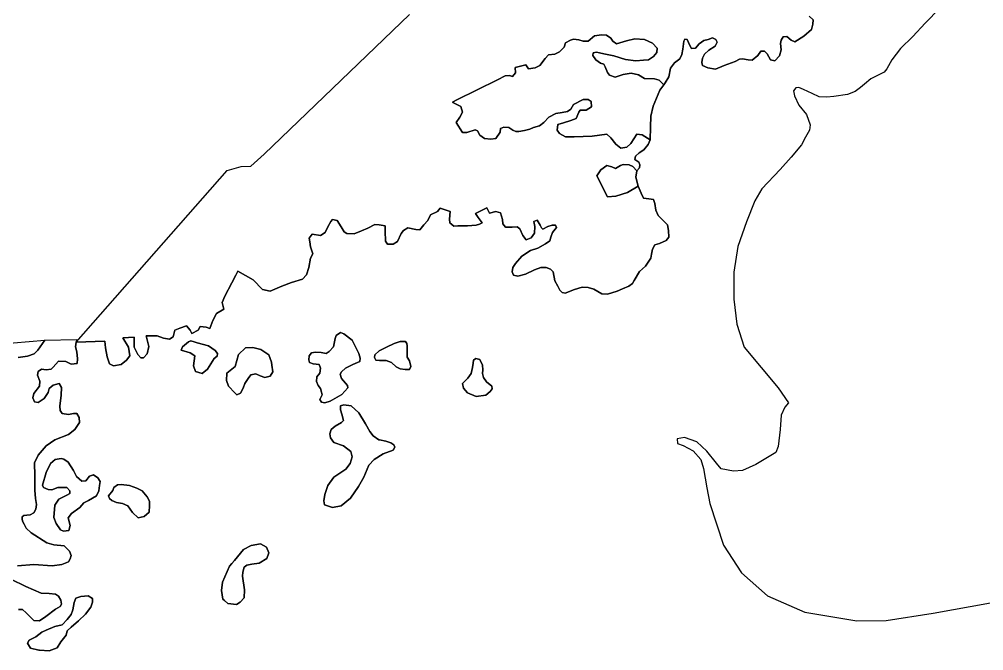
# Model space of a CAD drawing. Header units: inches. Extents: x 288635 to 1232953, y 676945 to 1655780.
# Drawn here: x 500102 to 526900, y 802499 to 820045 of the extents above; entities that cross this region are included whole.
import ezdxf

# ---------------------------------------------------------------- set-up
doc = ezdxf.new("R2010")
doc.units = ezdxf.units.IN
doc.header["$MEASUREMENT"] = 0

msp = doc.modelspace()

# ---------------------------------------------------------------- linework, layer by layer
at = {"color": 1}
for points in [[(526098.2315, 820788.9272), (525270.1899, 819940.5655), (524934.9092, 819569.7247), (524589.4685, 819234.444), (524350.708, 818919.4834), (524203.3877, 818670.5629), (524132.2676, 818574.0427), (523969.7073, 818492.7626), (523761.4268, 818386.0823), (523583.6265, 818243.8421), (523471.8663, 818147.3219), (523329.626, 818040.6417), (523111.1855, 817954.2815), (522735.2648, 817903.4814), (522542.2244, 817878.0813), (522323.784, 817893.3214), (522135.8236, 817984.7615), (521891.9831, 818096.5218), (521759.9028, 818152.4019), (521678.6227, 818142.2419), (521617.6625, 818055.8817), (521637.9826, 817913.6414), (521766.1215, 817653.5386), (521972.4969, 817399.5381), (522078.3305, 817108.4958), (522062.4555, 816960.3288), (521951.3302, 816764.5368), (521834.9133, 816552.8697), (521549.1628, 816214.2024), (521242.2455, 815870.2433), (520734.2445, 815330.4922), (520543.7441, 815002.4083), (520309.852, 814412.9154), (520068.5515, 813727.114), (519954.2512, 813015.9126), (519954.2512, 812266.6111), (520043.1514, 811568.1097), (520246.3518, 810933.1085), (521191.2337, 809804.7112), (521479.101, 809389.8437), (521377.5008, 809262.8434), (521275.9006, 809042.7097), (521242.0338, 808644.7755), (521191.2337, 808170.6413), (521123.5002, 808009.7743), (520564.6991, 807671.1069), (520200.6317, 807510.2399), (519946.6312, 807484.8399), (519607.9639, 807552.5734), (519472.4969, 807713.4403), (519210.0298, 808043.641), (518930.6292, 808306.1082), (518583.4952, 808424.6418), (518380.2948, 808390.775), (518388.7614, 808255.3081), (518549.6284, 808204.508), (518829.029, 808052.1077), (519040.6961, 807815.0406), (519116.8962, 807561.04), (519210.0298, 807027.639), (519286.2299, 806587.3714), (519667.2307, 805427.4358), (520166.765, 804665.4343), (520894.8998, 804021.9663), (521927.8352, 803573.2321), (523375.6381, 803327.6982), (524188.4397, 803336.1649), (525492.309, 803539.3653), (527092.5122, 803827.2326)], [(500048.1552, 804858.6605), (500505.3561, 804894.2205), (501013.3571, 804858.6605), (501287.6777, 804894.2205), (501465.478, 804965.3407), (501516.2781, 805051.7009), (501541.6782, 805143.141), (501501.0381, 805265.0613), (501348.6378, 805412.3816), (501064.1572, 805442.8616), (500866.0368, 805493.6617), (500434.236, 805773.0623), (500297.0757, 805905.1426), (500236.1156, 806011.8228), (500190.9247, 806102.5221), (500182.9871, 806163.3764), (500182.9871, 806221.5849), (500230.6122, 806253.3349), (500309.9874, 806266.5641), (500405.8726, 806277.0416), (500502.3928, 806327.8417), (500558.2729, 806429.4419), (500583.673, 806561.5222), (500553.1929, 806724.0825), (500532.8728, 806957.763), (500532.8728, 807359.0838), (500527.7928, 807714.6845), (500629.393, 807933.1249), (500852.9135, 808192.2055), (501086.594, 808359.8458), (501472.6747, 808507.1661), (501645.3951, 808644.3264), (501777.4753, 808837.3668), (501762.2353, 808974.527), (501696.1952, 809086.2873), (501604.755, 809086.2873), (501467.5947, 809060.8872), (501289.7944, 809086.2873), (501238.9943, 809172.6474), (501223.7542, 809294.5677), (501264.3943, 809599.3683), (501274.5543, 809812.7287), (501208.5142, 809919.4089), (501045.9539, 809878.7688), (500934.1937, 809782.2486), (500903.7136, 809675.5684), (500797.0334, 809507.9281), (500629.393, 809396.1679), (500522.7128, 809411.4079), (500482.0727, 809528.2481), (500507.4728, 809650.1684), (500659.8731, 809853.3688), (500670.0331, 809990.5291), (500609.073, 810158.1694), (500624.313, 810254.6896), (500715.7532, 810325.8097), (500847.8335, 810305.4897), (500984.9938, 810320.7297), (501040.8739, 810381.6898), (501193.2742, 810544.2502), (501396.4746, 810539.1702), (501543.7949, 810462.97), (501711.4352, 810483.29), (501716.5152, 810605.2103), (501696.1952, 810808.4107), (501660.6351, 810940.491), (501680.4049, 811072.2892), (502477.847, 811104.2795), (502496.8971, 810913.7791), (502544.5222, 810669.3036), (502608.0223, 810469.2782), (502722.3225, 810412.1281), (502931.8729, 810453.4032), (503077.9232, 810574.0534), (503173.1734, 810691.5286), (503131.8983, 810929.6541), (502976.323, 811193.1796), (503296.9987, 811212.2297), (503296.9987, 810932.8291), (503398.5989, 810729.6287), (503474.799, 810634.3785), (503557.3492, 810634.3785), (503652.5994, 810745.5037), (503700.2245, 810951.8792), (503630.3743, 811250.3298), (503935.0525, 811244.4022), (504107.0145, 811185.1001), (504274.6548, 811154.62), (504381.335, 811220.6601), (504421.9751, 811408.6205), (504559.1354, 811464.5006), (504752.1757, 811530.5407), (504848.6959, 811403.5405), (504899.496, 811312.1003), (505072.2164, 811408.6205), (505128.0965, 811505.1407), (505290.6568, 811484.8206), (505397.337, 811449.2606), (505478.6172, 811677.861), (505585.2974, 811865.8214), (505783.4178, 811987.7417), (505742.7777, 812175.702), (505813.8979, 812348.4224), (506006.9383, 812719.2631), (506118.6985, 812932.6235), (506174.5786, 813044.3838), (506601.2994, 812800.5433), (506855.3, 812531.3027), (507068.6604, 812485.5827), (507398.861, 812627.8229), (507663.0216, 812729.4231), (507972.9022, 812820.8633), (508084.6624, 812947.8636), (508145.6225, 813151.064), (508191.3426, 813410.1445), (508262.4628, 813526.9847), (508191.3426, 813720.0251), (508171.0226, 813857.1854), (508160.8626, 813963.8656), (508242.1427, 814070.5458), (508470.7432, 814034.9857), (508597.7434, 814121.3459), (508679.0236, 814273.7462), (508760.3038, 814421.0665), (508800.9438, 814476.9466), (508938.1041, 814456.6266), (509049.8643, 814273.7462), (509126.0645, 814141.666), (509202.2646, 814095.9459), (509405.4651, 814080.7058), (509608.6655, 814161.986), (509786.4658, 814243.2662), (509984.5862, 814339.7864), (510101.4264, 814329.6263), (510269.0668, 814309.3063), (510263.9868, 814156.906), (510279.2268, 813877.5054), (510335.1069, 813791.1453), (510492.5872, 813791.1453), (510614.5075, 813872.4254), (510711.0277, 814095.9459), (510782.1478, 814172.146), (510893.908, 814253.4262), (511122.5085, 814202.6261), (511229.1887, 814197.5461), (511346.0289, 814329.6263), (511457.7892, 814451.5466), (511528.9093, 814609.0269), (511721.9497, 814705.5471), (511798.1498, 814791.9073), (512077.5504, 814705.5471), (512057.2304, 814492.1867), (512067.3904, 814390.5865), (512179.1506, 814299.1463), (512285.8308, 814309.3063), (512555.0714, 814304.2263), (512793.8318, 814319.4663), (512890.352, 814355.0264), (512966.5522, 814385.5065), (512854.792, 814537.9068), (512778.5918, 814644.587), (513093.5524, 814802.0673), (513169.7526, 814654.747), (513347.5529, 814700.4671), (513469.4732, 814664.907), (513530.4333, 814482.0266), (513540.5933, 814360.1064), (513611.7135, 814268.6662), (513794.5938, 814268.6662), (513931.7541, 814273.7462), (514013.0343, 814217.8661), (514089.2344, 814034.9857), (514185.7546, 813918.1455), (514322.9149, 813974.0256), (514419.4351, 814101.0259), (514429.5951, 814288.9863), (514399.115, 814426.1465), (514495.6352, 814466.7866), (514571.8354, 814324.5463), (514612.4755, 814253.4262), (514653.1156, 814212.7861), (514790.2758, 814288.9863), (514912.1961, 814324.5463), (514998.5562, 814324.5463), (515029.0363, 814258.5062), (514917.2761, 814116.2659), (514871.556, 813994.3457), (514846.1559, 813892.7455), (514724.2357, 813806.3853), (514505.7953, 813684.465), (514307.6749, 813618.4249), (514063.8344, 813466.0246), (513886.034, 813262.8242), (513819.9939, 813151.064), (513799.6738, 813024.0637), (513830.1539, 812937.7036), (513952.0741, 812902.1435), (514165.4346, 812963.1036), (514419.4351, 813085.0238), (514592.1554, 813145.984), (514739.4757, 813145.984), (514866.476, 813105.3439), (514932.5161, 813024.0637), (514983.3162, 812780.2232), (515064.5964, 812627.8229), (515120.4765, 812516.0627), (515186.5166, 812455.1026), (515267.7968, 812434.7825), (515531.9573, 812536.3828), (515745.3177, 812602.4229), (515907.8781, 812592.2629), (516070.4384, 812546.5428), (516288.8788, 812419.5425), (516443.3188, 812403.9048), (516717.8614, 812488.8616), (516866.0284, 812552.3617), (517035.3621, 812626.4452), (517141.1956, 812700.5287), (517183.529, 812790.4872), (517336.9877, 813039.196), (517506.3213, 813182.0713), (517654.4883, 813404.3217), (517670.3633, 813515.447), (517696.8217, 813653.0306), (517765.6135, 813780.0308), (517892.6138, 813817.0726), (518077.8225, 813896.4477), (518146.6143, 813991.6979), (518141.3226, 814171.6149), (518114.8642, 814330.3652), (517982.5723, 814462.6572), (517850.2804, 814594.9491), (517786.7802, 814743.1161), (517765.6135, 814928.3248), (517728.5718, 815034.1583), (517596.2799, 815055.325), (517448.1129, 815076.4917), (517379.3211, 815208.7837), (517294.6543, 815409.8674), (517236.4458, 815658.5762), (517262.9042, 815833.2016), (517331.696, 815917.8684), (517342.2794, 815997.2436), (517315.821, 816071.3271), (517209.9874, 816145.4105), (517220.5708, 816240.6607), (517326.4043, 816335.9109), (517458.6963, 816420.5778), (517580.4048, 816568.7447), (517633.3216, 816690.4533), (517638.6133, 817044.9957), (517654.4883, 817351.913), (517711.1347, 817629.1608), (517904.1751, 818076.2017), (518010.9874, 818223.5291), (518051.4954, 818279.4021), (518153.0956, 818441.9625), (518198.8157, 818690.883), (518310.5759, 818838.2032), (518452.8162, 818949.9635), (518508.6963, 819061.7237), (518539.1764, 819214.124), (518569.6565, 819437.6444), (518595.0565, 819493.5246), (518661.0966, 819483.3645), (518737.2968, 819320.8042), (518783.0169, 819234.444), (518889.6971, 819239.5241), (518996.3773, 819361.4443), (519123.3776, 819452.8845), (519240.2178, 819483.3645), (519362.138, 819529.0846), (519453.5782, 819478.2845), (519489.1383, 819407.1644), (519433.2582, 819295.4042), (519265.6178, 819183.6439), (519138.6176, 819076.9637), (519087.8175, 818965.2035), (519067.4974, 818848.3633), (519087.8175, 818756.9231), (519230.0578, 818695.963), (519443.4182, 818655.3229), (519687.2587, 818756.9231), (519997.1393, 818873.7633), (520113.9795, 818939.8035), (520195.2597, 818944.8835), (520357.82, 818919.4834), (520469.5803, 818904.2434), (520621.9806, 819036.3236), (520703.2607, 819158.2439), (520804.8609, 819158.2439), (520881.0611, 819087.1237), (520977.5813, 818919.4834), (521099.5015, 818889.0034), (521226.5018, 819031.2436), (521272.2219, 819193.804), (521251.9018, 819371.6043), (521272.2219, 819468.1245), (521323.022, 819559.5647), (521429.7022, 819564.6447), (521546.5424, 819468.1245), (521653.2226, 819417.3244), (521902.1431, 819574.8047), (522110.4235, 819762.7651), (522156.1436, 819905.0054), (522161.2236, 820032.0056), (522049.4634, 820133.6058)], [(522049.4634, 820133.6058), (522161.2236, 820032.0056), (522156.1436, 819905.0054), (522110.4235, 819762.7651), (521902.1431, 819574.8047), (521653.2226, 819417.3244), (521546.5424, 819468.1245), (521429.7022, 819564.6447), (521323.022, 819559.5647), (521272.2219, 819468.1245), (521251.9018, 819371.6043), (521272.2219, 819193.804), (521226.5018, 819031.2436), (521099.5015, 818889.0034), (520977.5813, 818919.4834), (520881.0611, 819087.1237), (520804.8609, 819158.2439), (520703.2607, 819158.2439), (520621.9806, 819036.3236), (520469.5803, 818904.2434), (520357.82, 818919.4834), (520195.2597, 818944.8835), (520113.9795, 818939.8035), (519997.1393, 818873.7633), (519687.2587, 818756.9231), (519443.4182, 818655.3229), (519230.0578, 818695.963), (519087.8175, 818756.9231), (519067.4974, 818848.3633), (519087.8175, 818965.2035), (519138.6176, 819076.9637), (519265.6178, 819183.6439), (519433.2582, 819295.4042), (519489.1383, 819407.1644), (519453.5782, 819478.2845), (519362.138, 819529.0846), (519240.2178, 819483.3645), (519123.3776, 819452.8845), (518996.3773, 819361.4443), (518889.6971, 819239.5241), (518783.0169, 819234.444), (518737.2968, 819320.8042), (518661.0966, 819483.3645), (518595.0565, 819493.5246), (518569.6565, 819437.6444), (518539.1764, 819214.124), (518508.6963, 819061.7237), (518452.8162, 818949.9635), (518310.5759, 818838.2032), (518198.8157, 818690.883), (518153.0956, 818441.9625), (518051.4954, 818279.4021), (518010.9874, 818223.5291), (517878.9819, 818356.9521), (517751.9817, 818387.4322), (517472.5811, 818402.6722), (517304.9408, 818504.2724), (517101.7404, 818544.9125), (516883.3, 818509.3524), (516654.6995, 818438.2323), (516497.2192, 818494.1124), (516446.4191, 818570.3126), (516385.459, 818727.7929), (516339.7389, 818793.833), (516248.2987, 818829.3931), (516121.2984, 818915.7532), (516040.0183, 819042.7535), (516050.1783, 819113.8736), (516141.6185, 819134.1937), (516222.8986, 819113.8736), (516339.7389, 819088.4736), (516619.1394, 819032.5935), (516949.3401, 818930.9933), (517233.8207, 818890.3532), (517447.1811, 818905.5932), (517584.3414, 818920.8333), (517726.5816, 819007.1934), (517818.0218, 819124.0337), (517823.1018, 819240.8739), (517696.1016, 819378.0342), (517472.5811, 819479.6344), (517203.3406, 819505.0344), (516969.6601, 819444.0743), (516700.4196, 819362.7941), (516593.7394, 819433.9143), (516537.8593, 819520.2745), (516415.939, 819606.6346), (516283.8588, 819616.7946), (516080.6584, 819581.2346), (515907.938, 819438.9943), (515770.7777, 819433.9143), (515653.9375, 819474.5544), (515501.5372, 819494.8744), (515415.177, 819464.3943), (515278.0167, 819388.1942), (515242.4567, 819271.354), (515115.4564, 819144.3537), (514978.2961, 819078.3136), (514810.6558, 819057.9935), (514714.1356, 818951.3133), (514566.8153, 818763.3529), (514439.8151, 818697.3128), (514246.7747, 818671.9128), (514175.6545, 818778.593), (513881.014, 818707.4728), (513891.174, 818555.0725), (513809.8938, 818458.5523), (513718.4536, 818483.9524), (513601.6134, 818473.7924), (513388.253, 818362.0321), (512262.9849, 817803.9723), (512138.5705, 817742.2709), (512149.1147, 817736.8817), (512367.1709, 817625.4307), (512412.891, 817462.8703), (512346.8509, 817320.6301), (512245.2507, 817178.3898), (512417.971, 816898.9892), (512534.8113, 816898.9892), (512773.5717, 816970.1094), (512829.4518, 816944.7093), (512900.572, 816822.7891), (513027.5722, 816731.3489), (513205.3726, 816711.0288), (513342.5329, 816736.4289), (513459.3731, 816904.0692), (513469.5331, 817010.7494), (513560.9733, 817046.3095), (513708.2936, 817036.1495), (513820.0538, 816965.0293), (513896.254, 816924.3893), (513982.6142, 816924.3893), (514140.0945, 816949.7893), (514292.4948, 816995.5094), (514394.095, 817041.2295), (514556.6553, 817086.9496), (514678.5755, 817173.3098), (514815.7358, 817320.6301), (515008.7762, 817422.2303), (515186.5766, 817452.7103), (515338.9769, 817483.1904), (515430.417, 817544.1505), (515501.5372, 817681.3108), (515765.6977, 817818.4711), (515913.018, 817818.4711), (515994.2982, 817762.5909), (515999.3782, 817610.1906), (515857.1379, 817518.7505), (515689.4976, 817523.8305), (515653.9375, 817462.8703), (515577.7373, 817285.07), (515430.417, 817234.2699), (515222.1366, 817168.2298), (515064.6563, 817117.4297), (515049.4163, 816965.0293), (515110.3764, 816873.5892), (515278.0167, 816777.069), (515516.7772, 816777.069), (516019.6982, 816792.309), (516431.1791, 816853.2691), (516542.9393, 816751.6689), (516680.0995, 816578.9486), (516817.2598, 816462.1083), (516984.9002, 816492.5884), (517096.6604, 816589.1086), (517264.3007, 816848.1891), (517411.621, 816832.9491), (517633.3216, 816690.4533), (517580.4048, 816568.7447), (517458.6963, 816420.5778), (517326.4043, 816335.9109), (517220.5708, 816240.6607), (517209.9874, 816145.4105), (517315.821, 816071.3271), (517342.2794, 815997.2436), (517331.696, 815917.8684), (517262.9042, 815833.2016), (517153.8105, 815953.4723), (517047.1303, 815999.1924), (516879.4899, 816009.3524), (516803.2898, 815983.9524), (516671.2095, 815897.5922), (516569.6093, 815948.3923), (516427.369, 815978.8724), (516264.8087, 815862.0321), (516147.9685, 815694.3918), (516447.6891, 815115.2706), (516681.3696, 815130.5107), (517006.4902, 815227.0309), (517294.6543, 815409.8674), (517379.3211, 815208.7837), (517448.1129, 815076.4917), (517596.2799, 815055.325), (517728.5718, 815034.1583), (517765.6135, 814928.3248), (517786.7802, 814743.1161), (517850.2804, 814594.9491), (517982.5723, 814462.6572), (518114.8642, 814330.3652), (518141.3226, 814171.6149), (518146.6143, 813991.6979), (518077.8225, 813896.4477), (517892.6138, 813817.0726), (517765.6135, 813780.0308), (517696.8217, 813653.0306), (517670.3633, 813515.447), (517654.4883, 813404.3217), (517506.3213, 813182.0713), (517336.9877, 813039.196), (517183.529, 812790.4872), (517141.1956, 812700.5287), (517035.3621, 812626.4452), (516866.0284, 812552.3617), (516717.8614, 812488.8616), (516443.3188, 812403.9048), (516288.8788, 812419.5425), (516070.4384, 812546.5428), (515907.8781, 812592.2629), (515745.3177, 812602.4229), (515531.9573, 812536.3828), (515267.7968, 812434.7825), (515186.5166, 812455.1026), (515120.4765, 812516.0627), (515064.5964, 812627.8229), (514983.3162, 812780.2232), (514932.5161, 813024.0637), (514866.476, 813105.3439), (514739.4757, 813145.984), (514592.1554, 813145.984), (514419.4351, 813085.0238), (514165.4346, 812963.1036), (513952.0741, 812902.1435), (513830.1539, 812937.7036), (513799.6738, 813024.0637), (513819.9939, 813151.064), (513886.034, 813262.8242), (514063.8344, 813466.0246), (514307.6749, 813618.4249), (514505.7953, 813684.465), (514724.2357, 813806.3853), (514846.1559, 813892.7455), (514871.556, 813994.3457), (514917.2761, 814116.2659), (515029.0363, 814258.5062), (514998.5562, 814324.5463), (514912.1961, 814324.5463), (514790.2758, 814288.9863), (514653.1156, 814212.7861), (514612.4755, 814253.4262), (514571.8354, 814324.5463), (514495.6352, 814466.7866), (514399.115, 814426.1465), (514429.5951, 814288.9863), (514419.4351, 814101.0259), (514322.9149, 813974.0256), (514185.7546, 813918.1455), (514089.2344, 814034.9857), (514013.0343, 814217.8661), (513931.7541, 814273.7462), (513794.5938, 814268.6662), (513611.7135, 814268.6662), (513540.5933, 814360.1064), (513530.4333, 814482.0266), (513469.4732, 814664.907), (513347.5529, 814700.4671), (513169.7526, 814654.747), (513093.5524, 814802.0673), (512778.5918, 814644.587), (512854.792, 814537.9068), (512966.5522, 814385.5065), (512890.352, 814355.0264), (512793.8318, 814319.4663), (512555.0714, 814304.2263), (512285.8308, 814309.3063), (512179.1506, 814299.1463), (512067.3904, 814390.5865), (512057.2304, 814492.1867), (512077.5504, 814705.5471), (511798.1498, 814791.9073), (511721.9497, 814705.5471), (511528.9093, 814609.0269), (511457.7892, 814451.5466), (511346.0289, 814329.6263), (511229.1887, 814197.5461), (511122.5085, 814202.6261), (510893.908, 814253.4262), (510782.1478, 814172.146), (510711.0277, 814095.9459), (510614.5075, 813872.4254), (510492.5872, 813791.1453), (510335.1069, 813791.1453), (510279.2268, 813877.5054), (510263.9868, 814156.906), (510269.0668, 814309.3063), (510101.4264, 814329.6263), (509984.5862, 814339.7864), (509786.4658, 814243.2662), (509608.6655, 814161.986), (509405.4651, 814080.7058), (509202.2646, 814095.9459), (509126.0645, 814141.666), (509049.8643, 814273.7462), (508938.1041, 814456.6266), (508800.9438, 814476.9466), (508760.3038, 814421.0665), (508679.0236, 814273.7462), (508597.7434, 814121.3459), (508470.7432, 814034.9857), (508242.1427, 814070.5458), (508160.8626, 813963.8656), (508171.0226, 813857.1854), (508191.3426, 813720.0251), (508262.4628, 813526.9847), (508191.3426, 813410.1445), (508145.6225, 813151.064), (508084.6624, 812947.8636), (507972.9022, 812820.8633), (507663.0216, 812729.4231), (507398.861, 812627.8229), (507068.6604, 812485.5827), (506855.3, 812531.3027), (506601.2994, 812800.5433), (506174.5786, 813044.3838), (506118.6985, 812932.6235), (506006.9383, 812719.2631), (505813.8979, 812348.4224), (505742.7777, 812175.702), (505783.4178, 811987.7417), (505585.2974, 811865.8214), (505478.6172, 811677.861), (505397.337, 811449.2606), (505290.6568, 811484.8206), (505128.0965, 811505.1407), (505072.2164, 811408.6205), (504899.496, 811312.1003), (504848.6959, 811403.5405), (504752.1757, 811530.5407), (504559.1354, 811464.5006), (504421.9751, 811408.6205), (504381.335, 811220.6601), (504274.6548, 811154.62), (504107.0145, 811185.1001), (503935.0525, 811244.4022), (503630.3743, 811250.3298), (503700.2245, 810951.8792), (503652.5994, 810745.5037), (503557.3492, 810634.3785), (503474.799, 810634.3785), (503398.5989, 810729.6287), (503296.9987, 810932.8291), (503296.9987, 811212.2297), (502976.323, 811193.1796), (503131.8983, 810929.6541), (503173.1734, 810691.5286), (503077.9232, 810574.0534), (502931.8729, 810453.4032), (502722.3225, 810412.1281), (502608.0223, 810469.2782), (502544.5222, 810669.3036), (502496.8971, 810913.7791), (502477.847, 811104.2795), (501680.4049, 811072.2892), (501680.4049, 811072.2892), (505882.2652, 815845.287), (506268.5576, 815951.1206), (506533.1415, 815961.7039), (506904.1177, 816298.39), (510940.897, 820174.2346)], [(499059.6699, 810976.051), (500807.1934, 811128.4513), (500619.233, 810849.0508), (500512.5528, 810752.5306), (500329.6724, 810686.4905), (500067.5145, 810649.0393)], [(500067.5145, 810649.0393), (500329.6724, 810686.4905), (500512.5528, 810752.5306), (500619.233, 810849.0508), (500807.1934, 811128.4513), (501691.1152, 811143.6914), (501680.4049, 811072.2892), (501680.4049, 811072.2892), (501660.6351, 810940.491), (501696.1952, 810808.4107), (501716.5152, 810605.2103), (501711.4352, 810483.29), (501543.7949, 810462.97), (501396.4746, 810539.1702), (501193.2742, 810544.2502), (501040.8739, 810381.6898), (500984.9938, 810320.7297), (500847.8335, 810305.4897), (500715.7532, 810325.8097), (500624.313, 810254.6896), (500609.073, 810158.1694), (500670.0331, 809990.5291), (500659.8731, 809853.3688), (500507.4728, 809650.1684), (500482.0727, 809528.2481), (500522.7128, 809411.4079), (500629.393, 809396.1679), (500797.0334, 809507.9281), (500903.7136, 809675.5684), (500934.1937, 809782.2486), (501045.9539, 809878.7688), (501208.5142, 809919.4089), (501274.5543, 809812.7287), (501264.3943, 809599.3683), (501223.7542, 809294.5677), (501238.9943, 809172.6474), (501289.7944, 809086.2873), (501467.5947, 809060.8872), (501604.755, 809086.2873), (501696.1952, 809086.2873), (501762.2353, 808974.527), (501777.4753, 808837.3668), (501645.3951, 808644.3264), (501472.6747, 808507.1661), (501086.594, 808359.8458), (500852.9135, 808192.2055), (500629.393, 807933.1249), (500527.7928, 807714.6845), (500532.8728, 807359.0838), (500532.8728, 806957.763), (500553.1929, 806724.0825), (500583.673, 806561.5222), (500558.2729, 806429.4419), (500502.3928, 806327.8417), (500405.8726, 806277.0416), (500309.9874, 806266.5641), (500230.6122, 806253.3349), (500182.9871, 806221.5849), (500182.9871, 806163.3764), (500190.9247, 806102.5221), (500236.1156, 806011.8228), (500297.0757, 805905.1426), (500434.236, 805773.0623), (500866.0368, 805493.6617), (501064.1572, 805442.8616), (501348.6378, 805412.3816), (501501.0381, 805265.0613), (501541.6782, 805143.141), (501516.2781, 805051.7009), (501465.478, 804965.3407), (501287.6777, 804894.2205), (501013.3571, 804858.6605), (500505.3561, 804894.2205), (500048.1552, 804858.6605)], [(500078.6353, 803639.458), (500190.3955, 803644.538), (500291.9957, 803548.0178), (500424.076, 803421.0176), (500510.4361, 803334.6574), (500662.8364, 803324.4974), (500840.6368, 803451.4977), (501109.8773, 803654.6981), (501236.8776, 803725.8182), (501277.5177, 803791.8583), (501252.1176, 803903.6186), (501191.1575, 804015.3788), (501104.7973, 804071.2589), (500932.077, 804086.4989), (500713.6365, 804096.6589), (500286.9157, 804284.6193), (499870.3549, 804482.7397)], [(499870.3549, 804482.7397), (500286.9157, 804284.6193), (500713.6365, 804096.6589), (500932.077, 804086.4989), (501104.7973, 804071.2589), (501191.1575, 804015.3788), (501252.1176, 803903.6186), (501277.5177, 803791.8583), (501236.8776, 803725.8182), (501109.8773, 803654.6981), (500840.6368, 803451.4977), (500662.8364, 803324.4974), (500510.4361, 803334.6574), (500424.076, 803421.0176), (500291.9957, 803548.0178), (500190.3955, 803644.538), (500078.6353, 803639.458)]]:
    msp.add_lwpolyline(points, dxfattribs=at)
for points in [[(516593.7394, 819433.9143), (516700.4196, 819362.7941), (516969.6601, 819444.0743), (517203.3406, 819505.0344), (517472.5811, 819479.6344), (517696.1016, 819378.0342), (517823.1018, 819240.8739), (517818.0218, 819124.0337), (517726.5816, 819007.1934), (517584.3414, 818920.8333), (517447.1811, 818905.5932), (517233.8207, 818890.3532), (516949.3401, 818930.9933), (516619.1394, 819032.5935), (516339.7389, 819088.4736), (516222.8986, 819113.8736), (516141.6185, 819134.1937), (516050.1783, 819113.8736), (516040.0183, 819042.7535), (516121.2984, 818915.7532), (516248.2987, 818829.3931), (516339.7389, 818793.833), (516385.459, 818727.7929), (516446.4191, 818570.3126), (516497.2192, 818494.1124), (516654.6995, 818438.2323), (516883.3, 818509.3524), (517101.7404, 818544.9125), (517304.9408, 818504.2724), (517472.5811, 818402.6722), (517751.9817, 818387.4322), (517878.9819, 818356.9521), (518010.9874, 818223.5291), (517904.1751, 818076.2017), (517711.1347, 817629.1608), (517654.4883, 817351.913), (517638.6133, 817044.9957), (517633.3216, 816690.4533), (517411.621, 816832.9491), (517264.3007, 816848.1891), (517096.6604, 816589.1086), (516984.9002, 816492.5884), (516817.2598, 816462.1083), (516680.0995, 816578.9486), (516542.9393, 816751.6689), (516431.1791, 816853.2691), (516019.6982, 816792.309), (515516.7772, 816777.069), (515278.0167, 816777.069), (515110.3764, 816873.5892), (515049.4163, 816965.0293), (515064.6563, 817117.4297), (515222.1366, 817168.2298), (515430.417, 817234.2699), (515577.7373, 817285.07), (515653.9375, 817462.8703), (515689.4976, 817523.8305), (515857.1379, 817518.7505), (515999.3782, 817610.1906), (515994.2982, 817762.5909), (515913.018, 817818.4711), (515765.6977, 817818.4711), (515501.5372, 817681.3108), (515430.417, 817544.1505), (515338.9769, 817483.1904), (515186.5766, 817452.7103), (515008.7762, 817422.2303), (514815.7358, 817320.6301), (514678.5755, 817173.3098), (514556.6553, 817086.9496), (514394.095, 817041.2295), (514292.4948, 816995.5094), (514140.0945, 816949.7893), (513982.6142, 816924.3893), (513896.254, 816924.3893), (513820.0538, 816965.0293), (513708.2936, 817036.1495), (513560.9733, 817046.3095), (513469.5331, 817010.7494), (513459.3731, 816904.0692), (513342.5329, 816736.4289), (513205.3726, 816711.0288), (513027.5722, 816731.3489), (512900.572, 816822.7891), (512829.4518, 816944.7093), (512773.5717, 816970.1094), (512534.8113, 816898.9892), (512417.971, 816898.9892), (512245.2507, 817178.3898), (512346.8509, 817320.6301), (512412.891, 817462.8703), (512367.1709, 817625.4307), (512149.1147, 817736.8817), (512138.5705, 817742.2709), (512262.9849, 817803.9723), (513388.253, 818362.0321), (513601.6134, 818473.7924), (513718.4536, 818483.9524), (513809.8938, 818458.5523), (513891.174, 818555.0725), (513881.014, 818707.4728), (514175.6545, 818778.593), (514246.7747, 818671.9128), (514439.8151, 818697.3128), (514566.8153, 818763.3529), (514714.1356, 818951.3133), (514810.6558, 819057.9935), (514978.2961, 819078.3136), (515115.4564, 819144.3537), (515242.4567, 819271.354), (515278.0167, 819388.1942), (515415.177, 819464.3943), (515501.5372, 819494.8744), (515653.9375, 819474.5544), (515770.7777, 819433.9143), (515907.938, 819438.9943), (516080.6584, 819581.2346), (516283.8588, 819616.7946), (516415.939, 819606.6346), (516537.8593, 819520.2745), (516593.7394, 819433.9143)], [(517153.8105, 815953.4723), (517262.9042, 815833.2016), (517236.4458, 815658.5762), (517294.6543, 815409.8674), (517006.4902, 815227.0309), (516681.3696, 815130.5107), (516447.6891, 815115.2706), (516147.9685, 815694.3918), (516264.8087, 815862.0321), (516427.369, 815978.8724), (516569.6093, 815948.3923), (516671.2095, 815897.5922), (516803.2898, 815983.9524), (516879.4899, 816009.3524), (517047.1303, 815999.1924), (517153.8105, 815953.4723)], [(509022.628, 811337.0889), (508905.7878, 811260.8887), (508875.3077, 811174.5285), (508834.6677, 810945.9281), (508707.6674, 810808.7678), (508626.3872, 810757.9677), (508489.227, 810788.4478), (508331.7467, 810798.6078), (508219.9864, 810773.2077), (508159.0263, 810691.9276), (508148.8663, 810580.1674), (508169.1863, 810509.0472), (508265.7065, 810468.4071), (508433.3469, 810453.1671), (508468.9069, 810351.5669), (508448.5869, 810209.3266), (508372.3867, 810112.8064), (508362.2267, 809975.6461), (508402.8668, 809868.9659), (508473.9869, 809782.6058), (508499.387, 809686.0856), (508519.707, 809604.8054), (508453.6669, 809482.8852), (508499.387, 809401.605), (508595.9072, 809386.365), (508738.1475, 809437.1651), (509063.2681, 809614.9654), (509230.9085, 809802.9258), (509225.8284, 809868.9659), (509058.1881, 810067.0863), (509017.548, 810183.9266), (509058.1881, 810249.9667), (509164.8683, 810351.5669), (509373.1487, 810453.1671), (509561.1091, 810539.5273), (509571.2691, 810630.9675), (509540.7891, 810757.9677), (509475.6415, 810884.7415), (509352.8287, 811123.7284), (509124.2282, 811301.5288), (509022.628, 811337.0889)], [(509540.7891, 810757.9677), (509571.2691, 810630.9675), (509561.1091, 810539.5273), (509373.1487, 810453.1671), (509164.8683, 810351.5669), (509058.1881, 810249.9667), (509017.548, 810183.9266), (509058.1881, 810067.0863), (509225.8284, 809868.9659), (509230.9085, 809802.9258), (509063.2681, 809614.9654), (508738.1475, 809437.1651), (508595.9072, 809386.365), (508499.387, 809401.605), (508453.6669, 809482.8852), (508519.707, 809604.8054), (508499.387, 809686.0856), (508473.9869, 809782.6058), (508402.8668, 809868.9659), (508362.2267, 809975.6461), (508372.3867, 810112.8064), (508448.5869, 810209.3266), (508468.9069, 810351.5669), (508433.3469, 810453.1671), (508265.7065, 810468.4071), (508169.1863, 810509.0472), (508148.8663, 810580.1674), (508159.0263, 810691.9276), (508219.9864, 810773.2077), (508331.7467, 810798.6078), (508489.227, 810788.4478), (508626.3872, 810757.9677), (508707.6674, 810808.7678), (508834.6677, 810945.9281), (508875.3077, 811174.5285), (508905.7878, 811260.8887), (509022.628, 811337.0889), (509124.2282, 811301.5288), (509352.8287, 811123.7284), (509475.6415, 810884.7415), (509540.7891, 810757.9677)], [(505542.8211, 810844.3279), (505354.8607, 810966.2481), (505044.9801, 811052.6083), (504963.6999, 811083.0884), (504872.2597, 811108.4884), (504801.1396, 811083.0884), (504633.4993, 810940.8481), (504597.9392, 810849.4079), (504851.9397, 810778.2877), (504984.02, 810697.0076), (504938.2999, 810417.607), (504994.18, 810255.0467), (505182.1404, 810199.1666), (505334.5407, 810321.0868), (505517.421, 810615.7274), (505598.7012, 810686.8476), (505608.8612, 810757.9677), (505542.8211, 810844.3279)], [(505334.5407, 810321.0868), (505182.1404, 810199.1666), (504994.18, 810255.0467), (504938.2999, 810417.607), (504984.02, 810697.0076), (504851.9397, 810778.2877), (504597.9392, 810849.4079), (504633.4993, 810940.8481), (504801.1396, 811083.0884), (504872.2597, 811108.4884), (504963.6999, 811083.0884), (505044.9801, 811052.6083), (505354.8607, 810966.2481), (505542.8211, 810844.3279), (505608.8612, 810757.9677), (505598.7012, 810686.8476), (505517.421, 810615.7274), (505334.5407, 810321.0868)], [(506462.3029, 810067.0863), (506538.5031, 810168.6865), (506675.6633, 810189.0066), (506797.5836, 810138.2065), (506924.5838, 810087.4064), (507076.9841, 810128.0464), (507143.0243, 810249.9667), (507118.4529, 810432.4972), (507107.4642, 810514.1272), (507031.2641, 810717.3276), (506817.9036, 810864.6479), (506589.3032, 810925.608), (506386.1028, 810910.368), (506193.0624, 810727.4876), (506101.6222, 810397.287), (505873.0217, 810209.3266), (505862.8617, 810011.2062), (505918.7418, 809853.7259), (506091.4622, 809665.7655), (506142.2623, 809604.8054), (506248.9425, 809655.6055), (506325.1426, 809792.7658), (506365.7827, 809924.846), (506462.3029, 810067.0863)], [(507143.0243, 810249.9667), (507076.9841, 810128.0464), (506924.5838, 810087.4064), (506797.5836, 810138.2065), (506675.6633, 810189.0066), (506538.5031, 810168.6865), (506462.3029, 810067.0863), (506365.7827, 809924.846), (506325.1426, 809792.7658), (506248.9425, 809655.6055), (506142.2623, 809604.8054), (506091.4622, 809665.7655), (505918.7418, 809853.7259), (505862.8617, 810011.2062), (505873.0217, 810209.3266), (506101.6222, 810397.287), (506193.0624, 810727.4876), (506386.1028, 810910.368), (506589.3032, 810925.608), (506817.9036, 810864.6479), (507031.2641, 810717.3276), (507107.4642, 810514.1272), (507118.4529, 810432.4972), (507143.0243, 810249.9667)], [(510688.8714, 810331.2469), (510820.9516, 810316.0068), (510942.8719, 810316.0068), (510983.512, 810397.287), (510942.8719, 810554.7673), (510876.8317, 810656.3675), (510876.8317, 810777.6038), (510876.8317, 810864.6479), (510876.8317, 810966.2481), (510866.6717, 811037.3683), (510836.1917, 811093.2484), (510683.7914, 811093.2484), (510521.231, 811032.2883), (510302.7906, 810935.7681), (510099.5902, 810834.1679), (509982.75, 810717.3276), (509972.5899, 810646.2075), (510013.23, 810575.0873), (510114.8302, 810564.9273), (510292.6306, 810559.8473), (510439.9509, 810509.0472), (510577.1111, 810387.127), (510688.8714, 810331.2469)], [(510942.8719, 810316.0068), (510820.9516, 810316.0068), (510688.8714, 810331.2469), (510577.1111, 810387.127), (510439.9509, 810509.0472), (510292.6306, 810559.8473), (510114.8302, 810564.9273), (510013.23, 810575.0873), (509972.5899, 810646.2075), (509982.75, 810717.3276), (510099.5902, 810834.1679), (510302.7906, 810935.7681), (510521.231, 811032.2883), (510683.7914, 811093.2484), (510836.1917, 811093.2484), (510866.6717, 811037.3683), (510876.8317, 810966.2481), (510876.8317, 810864.6479), (510876.8317, 810777.6038), (510876.8317, 810656.3675), (510942.8719, 810554.7673), (510983.512, 810397.287), (510942.8719, 810316.0068)], [(512691.242, 810368.0769), (512660.762, 810200.4366), (512569.3218, 810068.3563), (512416.9215, 809921.036), (512442.3215, 809794.0358), (512559.1618, 809661.9555), (512797.9223, 809565.4353), (513062.0828, 809600.9954), (513189.083, 809697.5156), (513244.9632, 809778.7957), (513229.7231, 809849.9159), (513087.4828, 809966.7561), (513001.1227, 810093.7564), (512970.6426, 810200.4366), (512980.8026, 810307.1168), (512975.7226, 810434.1171), (512899.5225, 810591.5974), (512787.7622, 810622.0774), (512726.8021, 810571.2773), (512711.5621, 810484.9172), (512691.242, 810368.0769)], [(513062.0828, 809600.9954), (512797.9223, 809565.4353), (512559.1618, 809661.9555), (512442.3215, 809794.0358), (512416.9215, 809921.036), (512569.3218, 810068.3563), (512660.762, 810200.4366), (512691.242, 810368.0769), (512711.5621, 810484.9172), (512726.8021, 810571.2773), (512787.7622, 810622.0774), (512899.5225, 810591.5974), (512975.7226, 810434.1171), (512980.8026, 810307.1168), (512970.6426, 810200.4366), (513001.1227, 810093.7564), (513087.4828, 809966.7561), (513229.7231, 809849.9159), (513244.9632, 809778.7957), (513189.083, 809697.5156), (513062.0828, 809600.9954)], [(509022.628, 809193.3246), (509063.2681, 809071.4043), (509108.9882, 808893.604), (509058.1881, 808837.7239), (508880.3878, 808741.2037), (508763.5475, 808649.7635), (508727.9874, 808527.8432), (508748.3075, 808411.003), (508844.8277, 808284.0028), (509114.0682, 808192.5626), (509312.1886, 808030.0023), (509352.8287, 807882.682), (509291.8686, 807699.8016), (509175.0283, 807547.4013), (508844.8277, 807318.8008), (508677.1873, 807090.2004), (508595.9072, 806841.2799), (508560.3471, 806663.4795), (508585.7472, 806551.7193), (508809.2676, 806480.5992), (509048.0281, 806521.2392), (509307.1086, 806739.6797), (509530.6291, 807059.7203), (509672.8693, 807318.8008), (509810.0296, 807654.0815), (509962.4299, 807811.5618), (510211.3504, 807969.0421), (510490.751, 808070.6423), (510536.4711, 808151.9225), (510511.071, 808223.0426), (510424.7108, 808278.9227), (510282.4706, 808324.6428), (510112.6425, 808356.7725), (510094.5102, 808360.2029), (509937.0299, 808466.8831), (509840.5097, 808593.8834), (509723.6694, 808802.1638), (509535.7091, 809112.0444), (509327.4286, 809300.0048), (509119.1482, 809335.5649), (509022.628, 809305.0848), (509022.628, 809193.3246)], [(509048.0281, 806521.2392), (508809.2676, 806480.5992), (508585.7472, 806551.7193), (508560.3471, 806663.4795), (508595.9072, 806841.2799), (508677.1873, 807090.2004), (508844.8277, 807318.8008), (509175.0283, 807547.4013), (509291.8686, 807699.8016), (509352.8287, 807882.682), (509312.1886, 808030.0023), (509114.0682, 808192.5626), (508844.8277, 808284.0028), (508748.3075, 808411.003), (508727.9874, 808527.8432), (508763.5475, 808649.7635), (508880.3878, 808741.2037), (509058.1881, 808837.7239), (509108.9882, 808893.604), (509063.2681, 809071.4043), (509022.628, 809193.3246), (509022.628, 809305.0848), (509119.1482, 809335.5649), (509327.4286, 809300.0048), (509535.7091, 809112.0444), (509723.6694, 808802.1638), (509840.5097, 808593.8834), (509937.0299, 808466.8831), (510094.5102, 808360.2029), (510112.6425, 808356.7725), (510282.4706, 808324.6428), (510424.7108, 808278.9227), (510511.071, 808223.0426), (510536.4711, 808151.9225), (510490.751, 808070.6423), (510211.3504, 807969.0421), (509962.4299, 807811.5618), (509810.0296, 807654.0815), (509672.8693, 807318.8008), (509530.6291, 807059.7203), (509307.1086, 806739.6797), (509048.0281, 806521.2392)], [(502333.46, 807093.3581), (502346.1824, 807199.3783), (502285.2222, 807306.0585), (502168.382, 807382.2586), (502051.5418, 807351.7786), (501955.0216, 807214.6183), (501843.2613, 807209.5383), (501695.9411, 807336.5385), (501604.5009, 807509.2589), (501462.2606, 807737.8593), (501340.3403, 807819.1395), (501264.1402, 807839.4595), (501096.4999, 807808.9795), (500969.4996, 807702.2993), (500852.6594, 807453.3788), (500751.0592, 807102.8581), (500776.4592, 807031.7379), (500908.5395, 806975.8578), (501010.1397, 806970.7778), (501172.7, 807031.7379), (501426.7005, 807031.7379), (501507.9807, 806940.2977), (501507.9807, 806869.1776), (501421.6205, 806823.4575), (501198.1001, 806711.6973), (501086.3398, 806538.9769), (501060.9398, 806198.6163), (501121.8999, 806030.9759), (501243.8201, 805858.2556), (501330.1803, 805817.6155), (501477.5006, 805843.0155), (501513.0607, 805975.0958), (501457.1806, 806188.4562), (501553.7008, 806310.3765), (501782.3012, 806478.0168), (501899.1415, 806605.0171), (502026.1417, 806671.0572), (502249.6622, 806798.0575), (502315.7023, 806945.3777), (502333.46, 807093.3581)], [(501695.9411, 807336.5385), (501843.2613, 807209.5383), (501955.0216, 807214.6183), (502051.5418, 807351.7786), (502168.382, 807382.2586), (502285.2222, 807306.0585), (502346.1824, 807199.3783), (502333.46, 807093.3581), (502315.7023, 806945.3777), (502249.6622, 806798.0575), (502026.1417, 806671.0572), (501899.1415, 806605.0171), (501782.3012, 806478.0168), (501553.7008, 806310.3765), (501457.1806, 806188.4562), (501513.0607, 805975.0958), (501477.5006, 805843.0155), (501330.1803, 805817.6155), (501243.8201, 805858.2556), (501121.8999, 806030.9759), (501060.9398, 806198.6163), (501086.3398, 806538.9769), (501198.1001, 806711.6973), (501421.6205, 806823.4575), (501507.9807, 806869.1776), (501507.9807, 806940.2977), (501426.7005, 807031.7379), (501172.7, 807031.7379), (501010.1397, 806970.7778), (500908.5395, 806975.8578), (500776.4592, 807031.7379), (500751.0592, 807102.8581), (500852.6594, 807453.3788), (500969.4996, 807702.2993), (501096.4999, 807808.9795), (501264.1402, 807839.4595), (501340.3403, 807819.1395), (501462.2606, 807737.8593), (501604.5009, 807509.2589), (501695.9411, 807336.5385)], [(503164.064, 807092.698), (502930.3835, 807113.0181), (502828.7833, 807107.9381), (502732.2631, 807031.7379), (502696.7031, 806950.4578), (502579.8628, 806803.1375), (502610.3429, 806732.0173), (502671.303, 806676.1372), (502803.3833, 806615.1771), (502971.0236, 806584.697), (503118.3439, 806523.7369), (503245.3442, 806340.8565), (503407.9045, 806193.5362), (503575.5448, 806224.0163), (503707.6251, 806345.9366), (503722.8651, 806533.8969), (503717.7851, 806655.8172), (503656.825, 806777.7374), (503514.5847, 806940.2977), (503367.2644, 807016.4979), (503164.064, 807092.698)], [(503575.5448, 806224.0163), (503407.9045, 806193.5362), (503245.3442, 806340.8565), (503118.3439, 806523.7369), (502971.0236, 806584.697), (502803.3833, 806615.1771), (502671.303, 806676.1372), (502610.3429, 806732.0173), (502579.8628, 806803.1375), (502696.7031, 806950.4578), (502732.2631, 807031.7379), (502828.7833, 807107.9381), (502930.3835, 807113.0181), (503164.064, 807092.698), (503367.2644, 807016.4979), (503514.5847, 806940.2977), (503656.825, 806777.7374), (503717.7851, 806655.8172), (503722.8651, 806533.8969), (503707.6251, 806345.9366), (503575.5448, 806224.0163)], [(506009.9632, 804924.0562), (505946.4279, 804851.1083), (505748.3075, 804404.0674), (505717.8274, 804170.3869), (505758.4675, 803926.5464), (505799.8983, 803891.2535), (505895.6278, 803809.7062), (506134.3883, 803784.3061), (506241.0685, 803850.3463), (506352.8287, 803967.1865), (506362.9887, 804190.707), (506307.1086, 804571.7077), (506312.1886, 804678.3879), (506352.8287, 804815.5482), (506429.0289, 804871.4283), (506566.1891, 804901.9084), (506764.3095, 804932.3884), (506982.75, 805064.4687), (507033.5501, 805221.949), (506972.5899, 805379.4293), (506799.8696, 805465.7895), (506540.7891, 805420.0694), (506327.4286, 805308.3092), (506083.5882, 805008.5886), (506009.9632, 804924.0562)], [(506241.0685, 803850.3463), (506134.3883, 803784.3061), (505895.6278, 803809.7062), (505799.8983, 803891.2535), (505758.4675, 803926.5464), (505717.8274, 804170.3869), (505748.3075, 804404.0674), (505946.4279, 804851.1083), (506009.9632, 804924.0562), (506083.5882, 805008.5886), (506327.4286, 805308.3092), (506540.7891, 805420.0694), (506799.8696, 805465.7895), (506972.5899, 805379.4293), (507033.5501, 805221.949), (506982.75, 805064.4687), (506764.3095, 804932.3884), (506566.1891, 804901.9084), (506429.0289, 804871.4283), (506352.8287, 804815.5482), (506312.1886, 804678.3879), (506307.1086, 804571.7077), (506362.9887, 804190.707), (506352.8287, 803967.1865), (506241.0685, 803850.3463)], [(502134.0214, 803947.3039), (502017.1811, 804023.5041), (501813.9807, 804008.264), (501676.8205, 803957.4639), (501626.0204, 803835.5437), (501585.3803, 803632.3433), (501539.6602, 803500.263), (501432.98, 803368.1828), (501295.8197, 803220.8625), (501087.8215, 803174.1546), (500846.4598, 803065.3719), (500727.1408, 803011.5943), (500564.5805, 802884.594), (500376.6201, 802793.1538), (500325.82, 802711.8737), (500412.1802, 802569.6334), (500643.4969, 802517.7052), (500661.1006, 802513.7533), (500935.4212, 802498.5132), (501153.8616, 802579.7934), (501260.5418, 802747.4337), (501402.7821, 802930.3141), (501427.7588, 803048.001), (501542.0591, 803151.7179), (501749.4928, 803327.4016), (501946.061, 803510.423), (502088.3013, 803708.5434), (502134.0214, 803850.7837), (502134.0214, 803947.3039)], [(501153.8616, 802579.7934), (500935.4212, 802498.5132), (500661.1006, 802513.7533), (500643.4969, 802517.7052), (500412.1802, 802569.6334), (500325.82, 802711.8737), (500376.6201, 802793.1538), (500564.5805, 802884.594), (500727.1408, 803011.5943), (500846.4598, 803065.3719), (501087.8215, 803174.1546), (501295.8197, 803220.8625), (501432.98, 803368.1828), (501539.6602, 803500.263), (501585.3803, 803632.3433), (501626.0204, 803835.5437), (501676.8205, 803957.4639), (501813.9807, 804008.264), (502017.1811, 804023.5041), (502134.0214, 803947.3039), (502134.0214, 803850.7837), (502088.3013, 803708.5434), (501946.061, 803510.423), (501749.4928, 803327.4016), (501542.0591, 803151.7179), (501427.7588, 803048.001), (501402.7821, 802930.3141), (501260.5418, 802747.4337), (501153.8616, 802579.7934)]]:
    msp.add_lwpolyline(points, close=True, dxfattribs=at)

doc.saveas('drawing.dxf')
